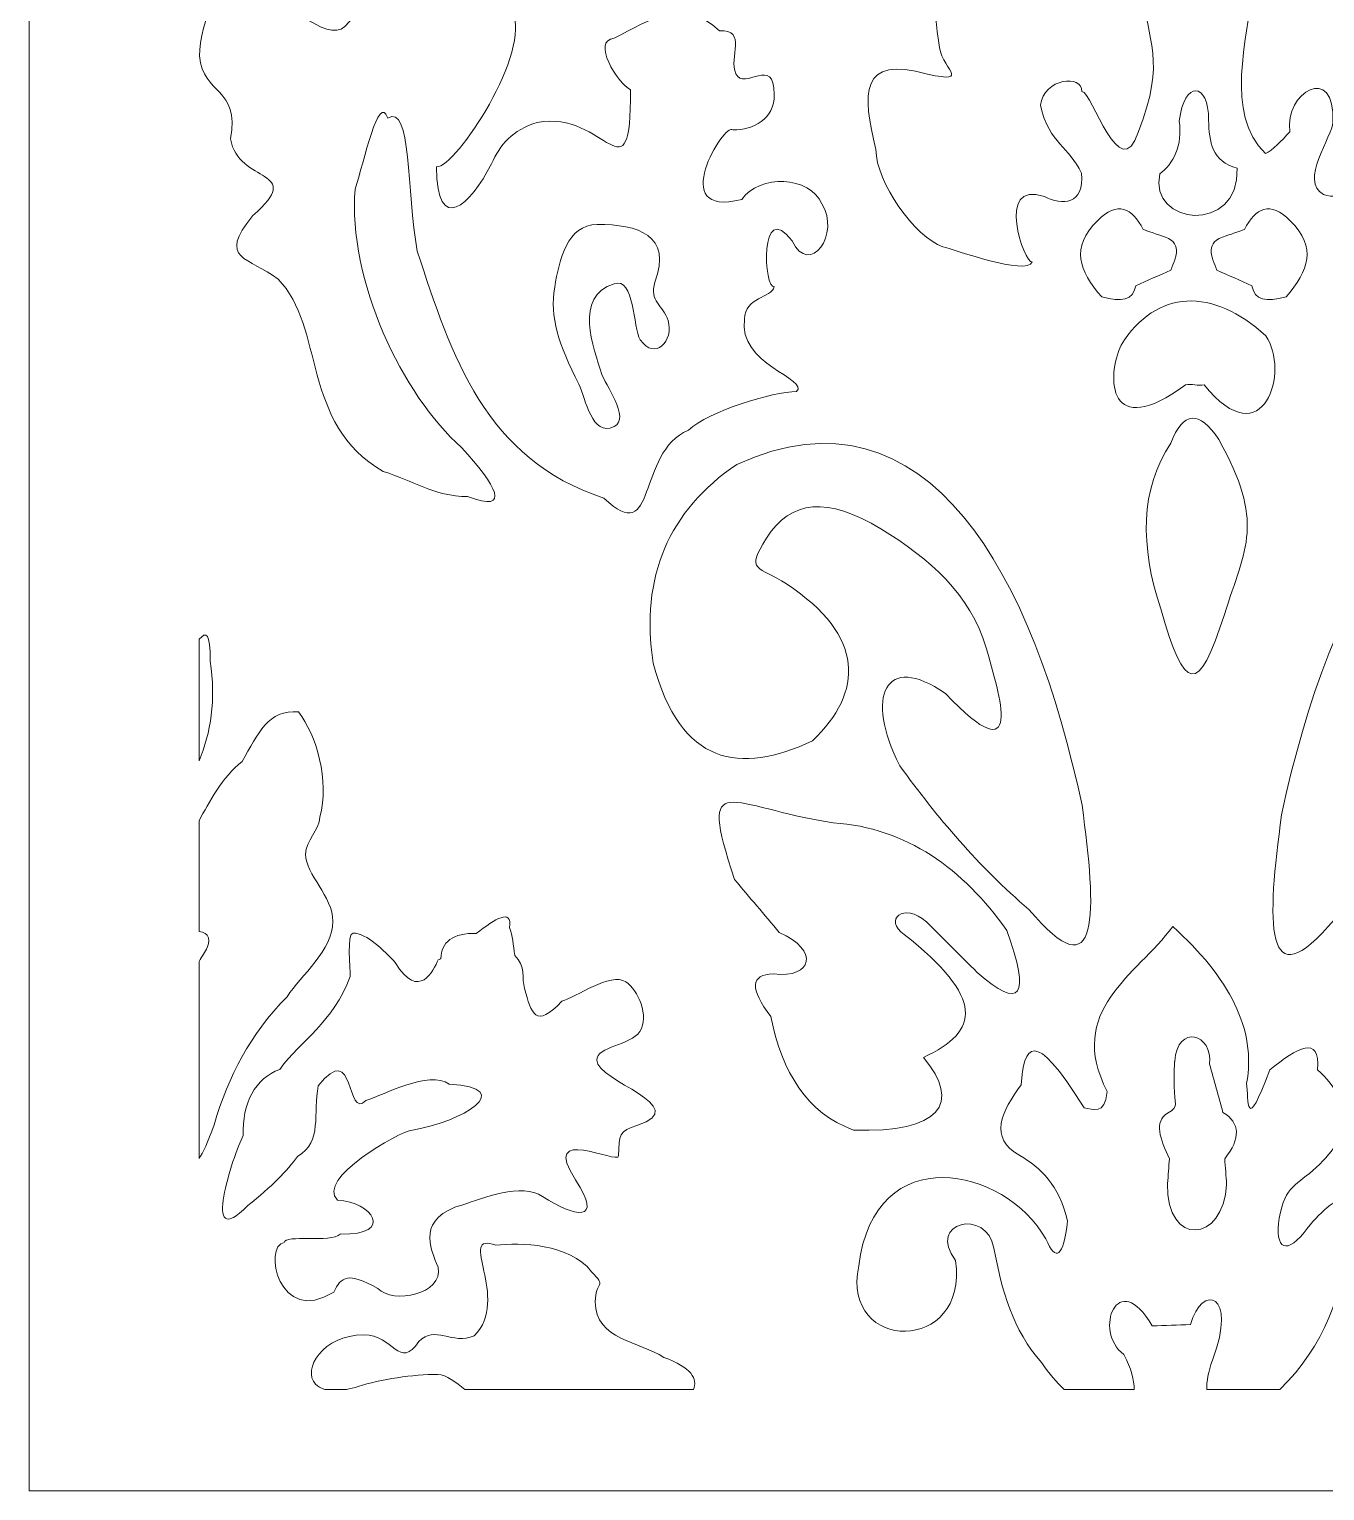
# Model space of a CAD drawing. Header units: centimetres. Extents: x -9.6 to 9.5, y -12.1 to 11.7.
# Drawn here: x -9.623 to -5.724, y -12.083 to -7.684 of the extents above; entities that cross this region are included whole.
import ezdxf

# ---------------------------------------------------------------- set-up
doc = ezdxf.new("R2010")
doc.units = ezdxf.units.CM
doc.header["$MEASUREMENT"] = 0
doc.layers.add('layer 1', color=7, linetype='Continuous')

msp = doc.modelspace()

# ---------------------------------------------------------------- linework, layer by layer
at = {"layer": 'layer 1', "color": 242, "lineweight": 9}
for points, knots in [([(-9.22265, -12.08344), (-9.22265, -12.08344), (-9.623, -12.08344), (-9.623, -12.08344), (-9.623, -12.08344), (-9.623, -12.08344), (-9.623, -0.68279), (-9.623, -0.68279), (-9.623, -0.68279), (-9.623, -0.68279), (9.48269, -0.68279), (9.48269, -0.68279), (9.48269, -0.68279), (9.48269, -0.68279), (9.48269, -12.08344), (9.48269, -12.08344), (9.48269, -12.08344), (9.48269, -12.08344), (-9.22265, -12.08344), (-9.22265, -12.08344)], [0, 0, 0, 0, 0.1666667, 0.1666667, 0.1666667, 0.1666667, 0.3333333, 0.3333333, 0.3333333, 0.3333333, 0.5, 0.5, 0.5, 0.5, 0.6666667, 0.6666667, 0.6666667, 0.6666667, 1, 1, 1, 1]), ([(-5.94365, -7.56849), (-5.95601, -7.712), (-6.02771, -7.93715), (-5.90264, -8.05852), (-5.90264, -8.05852), (-5.88153, -8.04754), (-5.85562, -8.02157), (-5.82933, -7.99246), (-5.82933, -7.99246), (-5.8488, -7.87543), (-5.69066, -7.78255), (-5.70005, -7.96501), (-5.70005, -7.96501), (-5.70005, -8.00275), (-5.80331, -8.14345), (-5.72822, -8.18119), (-5.72822, -8.18119), (-5.67659, -8.20478), (-5.57334, -8.14043), (-5.57334, -8.23951), (-5.57334, -8.23951), (-5.57334, -8.29141), (-5.62496, -8.40936), (-5.57802, -8.40936), (-5.57802, -8.40936), (-5.44662, -8.40936), (-5.24011, -8.24423), (-5.1744, -8.14515), (-5.1744, -8.14515), (-5.12277, -8.06494), (-5.10401, -7.8196), (-5.23073, -7.8196), (-5.23073, -7.8196), (-5.38091, -7.8196), (-5.34806, -7.73939), (-5.34806, -7.59312), (-5.34806, -7.59312), (-5.34806, -7.51291), (-5.43723, -7.57425), (-5.47009, -7.59784), (-5.47009, -7.59784), (-5.58742, -7.67805), (-5.61557, -7.49876), (-5.64843, -7.39496), (-5.64843, -7.39496), (-5.6719, -7.32419), (-5.83616, -7.53179), (-5.91126, -7.38081), (-5.91126, -7.38081), (-5.95819, -7.28173), (-6.00513, -7.23926), (-6.08022, -7.16377), (-6.08022, -7.16377), (-6.15531, -7.08828), (-6.26795, -7.29588), (-6.29141, -7.34306), (-6.29141, -7.34306), (-6.33835, -7.44214), (-6.38059, -7.47045), (-6.48853, -7.39968), (-6.48853, -7.39968), (-6.56363, -7.3525), (-6.67626, -7.48932), (-6.67626, -7.55066), (-6.67626, -7.55066), (-6.72864, -7.68743), (-6.94816, -7.33511), (-6.88532, -7.72523), (-6.88532, -7.72523), (-6.88532, -7.80072), (-6.77952, -7.8479), (-6.92031, -7.8196), (-6.92031, -7.8196), (-7.12484, -7.75996), (-7.11615, -7.87865), (-7.0752, -8.04606), (-7.0752, -8.04606), (-7.0752, -8.14515), (-6.95787, -8.31028), (-6.87339, -8.33859), (-6.87339, -8.33859), (-6.83584, -8.34803), (-6.62333, -8.42699), (-6.60456, -8.38453), (-6.60456, -8.38453), (-6.62735, -8.39153), (-6.71903, -8.13708), (-6.56833, -8.18761), (-6.56833, -8.18761), (-6.51294, -8.21594), (-6.44859, -8.21165), (-6.45615, -8.1173), (-6.45615, -8.1173), (-6.49369, -8.03709), (-6.55208, -8.03106), (-6.58025, -7.9131), (-6.58025, -7.9131), (-6.57033, -7.83015), (-6.45166, -7.81972), (-6.45568, -7.87149), (-6.45568, -7.87149), (-6.42282, -7.87149), (-6.34135, -8.16185), (-6.28503, -7.992), (-6.28503, -7.992), (-6.19993, -7.77655), (-6.25955, -7.71823), (-6.27264, -7.56953), (-6.27264, -7.56953), (-6.27264, -7.37137), (-5.94365, -7.45761), (-5.94365, -7.56849)], [0, 0, 0, 0, 0.0344828, 0.0344828, 0.0344828, 0.0344828, 0.0689655, 0.0689655, 0.0689655, 0.0689655, 0.1034483, 0.1034483, 0.1034483, 0.1034483, 0.137931, 0.137931, 0.137931, 0.137931, 0.1724138, 0.1724138, 0.1724138, 0.1724138, 0.2068966, 0.2068966, 0.2068966, 0.2068966, 0.2413793, 0.2413793, 0.2413793, 0.2413793, 0.2758621, 0.2758621, 0.2758621, 0.2758621, 0.3103448, 0.3103448, 0.3103448, 0.3103448, 0.3448276, 0.3448276, 0.3448276, 0.3448276, 0.3793103, 0.3793103, 0.3793103, 0.3793103, 0.4137931, 0.4137931, 0.4137931, 0.4137931, 0.4482759, 0.4482759, 0.4482759, 0.4482759, 0.4827586, 0.4827586, 0.4827586, 0.4827586, 0.5172414, 0.5172414, 0.5172414, 0.5172414, 0.5517241, 0.5517241, 0.5517241, 0.5517241, 0.5862069, 0.5862069, 0.5862069, 0.5862069, 0.6206897, 0.6206897, 0.6206897, 0.6206897, 0.6551724, 0.6551724, 0.6551724, 0.6551724, 0.6896552, 0.6896552, 0.6896552, 0.6896552, 0.7241379, 0.7241379, 0.7241379, 0.7241379, 0.7586207, 0.7586207, 0.7586207, 0.7586207, 0.7931034, 0.7931034, 0.7931034, 0.7931034, 0.8275862, 0.8275862, 0.8275862, 0.8275862, 0.862069, 0.862069, 0.862069, 0.862069, 0.8965517, 0.8965517, 0.8965517, 0.8965517, 0.9310345, 0.9310345, 0.9310345, 0.9310345, 1, 1, 1, 1]), ([(-8.35717, -7.2573), (-8.34825, -7.28845), (-8.33488, -7.39525), (-8.35717, -7.4175), (-8.35717, -7.4175), (-8.39728, -7.45755), (-8.42849, -7.35965), (-8.46861, -7.3997), (-8.46861, -7.3997), (-8.53546, -7.46645), (-8.59787, -7.59995), (-8.67364, -7.67561), (-8.67364, -7.67561), (-8.72714, -7.72901), (-8.86977, -7.58661), (-8.92327, -7.551), (-8.92327, -7.551), (-9.04362, -7.4709), (-9.11048, -7.67116), (-9.11048, -7.76461), (-9.11048, -7.76461), (-9.10097, -7.88289), (-8.98835, -7.85687), (-9.01688, -8.01381), (-9.01688, -8.01381), (-8.99584, -8.15178), (-8.78751, -8.10281), (-8.95001, -8.24521), (-8.95001, -8.24521), (-9.05996, -8.37931), (-8.9614, -8.36853), (-8.87423, -8.43657), (-8.87423, -8.43657), (-8.73159, -8.57897), (-8.80737, -8.87268), (-8.55775, -9.01508), (-8.55775, -9.01508), (-8.46861, -9.04178), (-8.40619, -9.09073), (-8.30367, -9.09073), (-8.30367, -9.09073), (-8.1692, -9.14154), (-8.2173, -9.05784), (-8.32205, -8.94294), (-8.32205, -8.94294), (-8.49968, -8.78783), (-8.66536, -8.43638), (-8.64245, -8.16512), (-8.64245, -8.16512), (-8.6157, -8.08501), (-8.57113, -7.87141), (-8.54438, -7.95151), (-8.54438, -7.95151), (-8.47181, -7.9069), (-8.48817, -8.17244), (-8.45523, -8.35202), (-8.45523, -8.35202), (-8.35271, -8.66797), (-8.25018, -8.97947), (-7.89359, -9.09518), (-7.89359, -9.09518), (-7.73128, -9.25044), (-7.79781, -8.95906), (-7.63951, -8.89047), (-7.63951, -8.89047), (-7.57823, -8.83444), (-7.38435, -8.77434), (-7.31411, -8.77477), (-7.31411, -8.77477), (-7.27299, -8.73785), (-7.49376, -8.69051), (-7.47012, -8.55672), (-7.47012, -8.55672), (-7.47012, -8.48997), (-7.38989, -8.49442), (-7.38098, -8.45882), (-7.38098, -8.45882), (-7.41255, -8.47142), (-7.42668, -8.18959), (-7.32749, -8.32087), (-7.32749, -8.32087), (-7.27399, -8.43212), (-7.18039, -8.29861), (-7.23833, -8.20961), (-7.23833, -8.20961), (-7.27399, -8.12528), (-7.42555, -8.1202), (-7.47904, -8.19626), (-7.47904, -8.19626), (-7.70882, -8.25612), (-7.5308, -7.96214), (-7.50578, -7.98711), (-7.50578, -7.98711), (-7.44338, -7.98711), (-7.38098, -7.95596), (-7.38098, -7.88031), (-7.38098, -7.88031), (-7.38098, -7.76016), (-7.47012, -7.87141), (-7.49686, -7.81801), (-7.49686, -7.81801), (-7.51916, -7.76906), (-7.46121, -7.68451), (-7.5459, -7.68896), (-7.5459, -7.68896), (-7.6514, -7.58817), (-7.75689, -7.65461), (-7.86238, -7.71121), (-7.86238, -7.71121), (-7.93281, -7.71744), (-7.85287, -7.84589), (-7.81335, -7.86696), (-7.81335, -7.86696), (-7.81335, -8.21002), (-7.88913, -7.92459), (-8.09417, -7.96486), (-8.09417, -7.96486), (-8.16995, -7.98711), (-8.20561, -8.03161), (-8.23235, -8.08946), (-8.23235, -8.08946), (-8.29477, -8.21407), (-8.39728, -8.30752), (-8.39728, -8.09836), (-8.39728, -8.09836), (-8.33926, -8.101), (-8.10745, -7.74724), (-8.16995, -7.63111), (-8.16995, -7.63111), (-8.12694, -7.54133), (-8.14196, -7.27351), (-8.35717, -7.2573)], [0, 0, 0, 0, 0.0294118, 0.0294118, 0.0294118, 0.0294118, 0.0588235, 0.0588235, 0.0588235, 0.0588235, 0.0882353, 0.0882353, 0.0882353, 0.0882353, 0.1176471, 0.1176471, 0.1176471, 0.1176471, 0.1470588, 0.1470588, 0.1470588, 0.1470588, 0.1764706, 0.1764706, 0.1764706, 0.1764706, 0.2058824, 0.2058824, 0.2058824, 0.2058824, 0.2352941, 0.2352941, 0.2352941, 0.2352941, 0.2647059, 0.2647059, 0.2647059, 0.2647059, 0.2941176, 0.2941176, 0.2941176, 0.2941176, 0.3235294, 0.3235294, 0.3235294, 0.3235294, 0.3529412, 0.3529412, 0.3529412, 0.3529412, 0.3823529, 0.3823529, 0.3823529, 0.3823529, 0.4117647, 0.4117647, 0.4117647, 0.4117647, 0.4411765, 0.4411765, 0.4411765, 0.4411765, 0.4705882, 0.4705882, 0.4705882, 0.4705882, 0.5, 0.5, 0.5, 0.5, 0.5294118, 0.5294118, 0.5294118, 0.5294118, 0.5588235, 0.5588235, 0.5588235, 0.5588235, 0.5882353, 0.5882353, 0.5882353, 0.5882353, 0.6176471, 0.6176471, 0.6176471, 0.6176471, 0.6470588, 0.6470588, 0.6470588, 0.6470588, 0.6764706, 0.6764706, 0.6764706, 0.6764706, 0.7058824, 0.7058824, 0.7058824, 0.7058824, 0.7352941, 0.7352941, 0.7352941, 0.7352941, 0.7647059, 0.7647059, 0.7647059, 0.7647059, 0.7941176, 0.7941176, 0.7941176, 0.7941176, 0.8235294, 0.8235294, 0.8235294, 0.8235294, 0.8529412, 0.8529412, 0.8529412, 0.8529412, 0.8823529, 0.8823529, 0.8823529, 0.8823529, 0.9117647, 0.9117647, 0.9117647, 0.9117647, 0.9411765, 0.9411765, 0.9411765, 0.9411765, 1, 1, 1, 1]), ([(-6.07393, -7.9577), (-6.07311, -8.02278), (-6.06302, -8.08227), (-5.988, -8.1026), (-5.988, -8.1026), (-5.98155, -8.30433), (-6.25561, -8.2731), (-6.22084, -8.11932), (-6.22084, -8.11932), (-6.18063, -8.0896), (-6.15107, -8.03479), (-6.16263, -7.96048), (-6.16263, -7.96048), (-6.14691, -7.83601), (-6.07391, -7.84251), (-6.07393, -7.9577)], [0, 0, 0, 0, 0.2, 0.2, 0.2, 0.2, 0.4, 0.4, 0.4, 0.4, 0.6, 0.6, 0.6, 0.6, 1, 1, 1, 1]), ([(-6.27106, -8.28651), (-6.3043, -8.22288), (-6.34681, -8.19873), (-6.40965, -8.26144), (-6.40965, -8.26144), (-6.4882, -8.34131), (-6.4651, -8.41004), (-6.3958, -8.48993), (-6.3958, -8.48993), (-6.33572, -8.50479), (-6.30153, -8.50107), (-6.29323, -8.4565), (-6.29323, -8.4565), (-6.25813, -8.4407), (-6.22302, -8.42491), (-6.18789, -8.40913), (-6.18789, -8.40913), (-6.17123, -8.36765), (-6.14936, -8.32474), (-6.21562, -8.30602), (-6.21562, -8.30602), (-6.21562, -8.30602), (-6.26551, -8.2893), (-6.27106, -8.28651)], [0, 0, 0, 0, 0.1428571, 0.1428571, 0.1428571, 0.1428571, 0.2857143, 0.2857143, 0.2857143, 0.2857143, 0.4285714, 0.4285714, 0.4285714, 0.4285714, 0.5714286, 0.5714286, 0.5714286, 0.5714286, 0.7142857, 0.7142857, 0.7142857, 0.7142857, 1, 1, 1, 1]), ([(-5.96583, -8.28651), (-5.93257, -8.22288), (-5.89007, -8.19873), (-5.82722, -8.26144), (-5.82722, -8.26144), (-5.74867, -8.34131), (-5.77177, -8.41004), (-5.84108, -8.48993), (-5.84108, -8.48993), (-5.90114, -8.50479), (-5.93533, -8.50107), (-5.94364, -8.4565), (-5.94364, -8.4565), (-5.97875, -8.4407), (-6.01386, -8.42491), (-6.04897, -8.40913), (-6.04897, -8.40913), (-6.06566, -8.36765), (-6.08751, -8.32474), (-6.02126, -8.30602), (-6.02126, -8.30602), (-6.02126, -8.30602), (-5.97137, -8.2893), (-5.96583, -8.28651)], [0, 0, 0, 0, 0.1428571, 0.1428571, 0.1428571, 0.1428571, 0.2857143, 0.2857143, 0.2857143, 0.2857143, 0.4285714, 0.4285714, 0.4285714, 0.4285714, 0.5714286, 0.5714286, 0.5714286, 0.5714286, 0.7142857, 0.7142857, 0.7142857, 0.7142857, 1, 1, 1, 1]), ([(-8.04169, -8.46064), (-8.05722, -8.55153), (-8.03045, -8.63097), (-7.96938, -8.75292), (-7.96938, -8.75292), (-7.94853, -8.79685), (-7.93, -8.91244), (-7.86285, -8.88008), (-7.86285, -8.88008), (-7.8119, -8.85465), (-7.89295, -8.7483), (-7.89989, -8.72287), (-7.89989, -8.72287), (-7.92537, -8.64196), (-7.98558, -8.48937), (-7.86285, -8.45007), (-7.86285, -8.45007), (-7.80033, -8.42926), (-7.80727, -8.58185), (-7.78411, -8.61883), (-7.78411, -8.61883), (-7.74012, -8.68357), (-7.68222, -8.62115), (-7.70075, -8.56104), (-7.70075, -8.56104), (-7.71464, -8.5148), (-7.75865, -8.50324), (-7.74012, -8.44544), (-7.74012, -8.44544), (-7.68765, -8.30421), (-7.79093, -8.27091), (-7.91367, -8.272), (-7.91367, -8.272), (-8.00511, -8.27281), (-8.02753, -8.37774), (-8.04169, -8.46064)], [0, 0, 0, 0, 0.1, 0.1, 0.1, 0.1, 0.2, 0.2, 0.2, 0.2, 0.3, 0.3, 0.3, 0.3, 0.4, 0.4, 0.4, 0.4, 0.5, 0.5, 0.5, 0.5, 0.6, 0.6, 0.6, 0.6, 0.7, 0.7, 0.7, 0.7, 0.8, 0.8, 0.8, 0.8, 1, 1, 1, 1]), ([(-6.14322, -8.75467), (-6.37728, -8.92707), (-6.38252, -8.73076), (-6.33726, -8.63484), (-6.33726, -8.63484), (-6.23091, -8.46464), (-6.06117, -8.4608), (-5.90207, -8.60697), (-5.90207, -8.60697), (-5.82859, -8.70968), (-5.9072, -8.97622), (-6.08779, -8.75467), (-6.08779, -8.75467), (-6.10349, -8.75931), (-6.12752, -8.75002), (-6.14322, -8.75467)], [0, 0, 0, 0, 0.2, 0.2, 0.2, 0.2, 0.4, 0.4, 0.4, 0.4, 0.6, 0.6, 0.6, 0.6, 1, 1, 1, 1]), ([(-6.45493, -10.02005), (-6.59982, -9.33581), (-6.91529, -8.73005), (-7.49416, -8.99395), (-7.49416, -8.99395), (-7.69782, -9.13362), (-7.78538, -9.33124), (-7.74541, -9.59251), (-7.74541, -9.59251), (-7.66262, -9.90135), (-7.4856, -9.92794), (-7.26576, -9.82623), (-7.26576, -9.82623), (-7.11254, -9.6788), (-7.10686, -9.51111), (-7.34417, -9.3536), (-7.34417, -9.3536), (-7.42822, -9.29781), (-7.4698, -9.31986), (-7.40422, -9.21578), (-7.40422, -9.21578), (-7.33138, -9.10021), (-7.22041, -9.09065), (-7.0602, -9.18777), (-7.0602, -9.18777), (-6.91359, -9.27727), (-6.79122, -9.38435), (-6.74366, -9.54575), (-6.74366, -9.54575), (-6.70166, -9.68832), (-6.62626, -9.93494), (-6.86606, -9.68372), (-6.86606, -9.68372), (-7.04781, -9.55645), (-7.10952, -9.69307), (-7.0034, -9.90093), (-7.0034, -9.90093), (-6.89225, -10.05437), (-6.76564, -10.20535), (-6.61481, -10.33358), (-6.61481, -10.33358), (-6.3991, -10.59151), (-6.41077, -10.34203), (-6.45493, -10.02005)], [0, 0, 0, 0, 0.0833333, 0.0833333, 0.0833333, 0.0833333, 0.1666667, 0.1666667, 0.1666667, 0.1666667, 0.25, 0.25, 0.25, 0.25, 0.3333333, 0.3333333, 0.3333333, 0.3333333, 0.4166667, 0.4166667, 0.4166667, 0.4166667, 0.5, 0.5, 0.5, 0.5, 0.5833333, 0.5833333, 0.5833333, 0.5833333, 0.6666667, 0.6666667, 0.6666667, 0.6666667, 0.75, 0.75, 0.75, 0.75, 0.8333333, 0.8333333, 0.8333333, 0.8333333, 1, 1, 1, 1]), ([(-5.8543, -10.04884), (-5.70942, -9.3646), (-5.39395, -8.75884), (-4.81507, -9.02274), (-4.81507, -9.02274), (-4.61142, -9.16241), (-4.52386, -9.36003), (-4.56382, -9.6213), (-4.56382, -9.6213), (-4.64661, -9.93014), (-4.82363, -9.95673), (-5.04347, -9.85502), (-5.04347, -9.85502), (-5.19669, -9.70759), (-5.20237, -9.5399), (-4.96506, -9.38239), (-4.96506, -9.38239), (-4.88101, -9.3266), (-4.83943, -9.34865), (-4.90501, -9.24457), (-4.90501, -9.24457), (-4.97785, -9.129), (-5.08881, -9.11944), (-5.24903, -9.21656), (-5.24903, -9.21656), (-5.39563, -9.30606), (-5.51801, -9.41314), (-5.56557, -9.57454), (-5.56557, -9.57454), (-5.60758, -9.71711), (-5.68297, -9.96373), (-5.44317, -9.71251), (-5.44317, -9.71251), (-5.26142, -9.58524), (-5.19972, -9.72186), (-5.30584, -9.92972), (-5.30584, -9.92972), (-5.41698, -10.08316), (-5.54358, -10.23414), (-5.69442, -10.36237), (-5.69442, -10.36237), (-5.91013, -10.6203), (-5.89845, -10.37082), (-5.8543, -10.04884)], [0, 0, 0, 0, 0.0833333, 0.0833333, 0.0833333, 0.0833333, 0.1666667, 0.1666667, 0.1666667, 0.1666667, 0.25, 0.25, 0.25, 0.25, 0.3333333, 0.3333333, 0.3333333, 0.3333333, 0.4166667, 0.4166667, 0.4166667, 0.4166667, 0.5, 0.5, 0.5, 0.5, 0.5833333, 0.5833333, 0.5833333, 0.5833333, 0.6666667, 0.6666667, 0.6666667, 0.6666667, 0.75, 0.75, 0.75, 0.75, 0.8333333, 0.8333333, 0.8333333, 0.8333333, 1, 1, 1, 1]), ([(-6.18757, -8.93022), (-6.15062, -8.83362), (-6.10258, -8.82991), (-6.04343, -8.91907), (-6.04343, -8.91907), (-5.90358, -9.17002), (-5.96177, -9.24239), (-6.02656, -9.44548), (-6.02656, -9.44548), (-6.10558, -9.69312), (-6.14586, -9.68146), (-6.21806, -9.42901), (-6.21806, -9.42901), (-6.28066, -9.23836), (-6.28019, -9.06884), (-6.18757, -8.93022)], [0, 0, 0, 0, 0.2, 0.2, 0.2, 0.2, 0.4, 0.4, 0.4, 0.4, 0.6, 0.6, 0.6, 0.6, 1, 1, 1, 1]), ([(-9.11197, -9.52013), (-9.0893, -9.49639), (-9.07845, -9.50004), (-9.07845, -9.58623), (-9.07845, -9.58623), (-9.06079, -9.70346), (-9.07645, -9.80267), (-9.11197, -9.886), (-9.11197, -9.886), (-9.11197, -9.886), (-9.11197, -9.52013), (-9.11197, -9.52013)], [0, 0, 0, 0, 0.25, 0.25, 0.25, 0.25, 0.5, 0.5, 0.5, 0.5, 1, 1, 1, 1]), ([(-8.81258, -9.73897), (-8.75932, -9.80828), (-8.71779, -9.94501), (-8.74901, -10.05577), (-8.74901, -10.05577), (-8.74901, -10.09571), (-8.79139, -10.12499), (-8.79139, -10.16759), (-8.79139, -10.16759), (-8.79139, -10.22882), (-8.7093, -10.29271), (-8.7093, -10.36992), (-8.7093, -10.36992), (-8.7093, -10.45511), (-8.80463, -10.53231), (-8.847, -10.59621), (-8.847, -10.59621), (-8.96054, -10.71327), (-9.02187, -10.83044), (-9.0668, -10.98223), (-9.0668, -10.98223), (-9.08551, -11.03532), (-9.10025, -11.06719), (-9.11197, -11.08311), (-9.11197, -11.08311), (-9.11197, -11.08311), (-9.11197, -10.49029), (-9.11197, -10.49029), (-9.11197, -10.49029), (-9.10763, -10.48253), (-9.10317, -10.47522), (-9.09857, -10.46842), (-9.09857, -10.46842), (-9.07053, -10.42612), (-9.08341, -10.40211), (-9.11197, -10.39985), (-9.11197, -10.39985), (-9.11197, -10.39985), (-9.11197, -10.06683), (-9.11197, -10.06683), (-9.11197, -10.06683), (-9.08148, -10.01133), (-9.04324, -9.93659), (-8.98205, -9.88806), (-8.98205, -9.88806), (-8.93396, -9.8046), (-8.90395, -9.73092), (-8.81258, -9.73897)], [0, 0, 0, 0, 0.0769231, 0.0769231, 0.0769231, 0.0769231, 0.1538462, 0.1538462, 0.1538462, 0.1538462, 0.2307692, 0.2307692, 0.2307692, 0.2307692, 0.3076923, 0.3076923, 0.3076923, 0.3076923, 0.3846154, 0.3846154, 0.3846154, 0.3846154, 0.4615385, 0.4615385, 0.4615385, 0.4615385, 0.5384615, 0.5384615, 0.5384615, 0.5384615, 0.6153846, 0.6153846, 0.6153846, 0.6153846, 0.6923077, 0.6923077, 0.6923077, 0.6923077, 0.7692308, 0.7692308, 0.7692308, 0.7692308, 0.8461538, 0.8461538, 0.8461538, 0.8461538, 1, 1, 1, 1]), ([(-7.20367, -10.07272), (-7.51807, -10.02541), (-7.61447, -9.89988), (-7.50058, -10.24332), (-7.50058, -10.24332), (-7.45571, -10.29734), (-7.41085, -10.34878), (-7.36598, -10.4028), (-7.36598, -10.4028), (-7.24434, -10.456), (-7.26477, -10.54227), (-7.3838, -10.5273), (-7.3838, -10.5273), (-7.45264, -10.52943), (-7.45527, -10.57224), (-7.39172, -10.65574), (-7.39172, -10.65574), (-7.35704, -10.82268), (-7.28393, -10.9476), (-7.14231, -10.9976), (-7.14231, -10.9976), (-6.8812, -11.00671), (-6.81641, -10.91755), (-6.93215, -10.77923), (-6.93215, -10.77923), (-6.76121, -10.69926), (-6.74832, -10.60054), (-6.9899, -10.40873), (-6.9899, -10.40873), (-7.05309, -10.36576), (-6.9925, -10.31017), (-6.92259, -10.37118), (-6.92259, -10.37118), (-6.87179, -10.4219), (-6.82098, -10.47262), (-6.77018, -10.52334), (-6.77018, -10.52334), (-6.63865, -10.63879), (-6.60895, -10.59663), (-6.68112, -10.39687), (-6.68112, -10.39687), (-6.81324, -10.21065), (-6.98193, -10.08798), (-7.20367, -10.07272)], [0, 0, 0, 0, 0.0833333, 0.0833333, 0.0833333, 0.0833333, 0.1666667, 0.1666667, 0.1666667, 0.1666667, 0.25, 0.25, 0.25, 0.25, 0.3333333, 0.3333333, 0.3333333, 0.3333333, 0.4166667, 0.4166667, 0.4166667, 0.4166667, 0.5, 0.5, 0.5, 0.5, 0.5833333, 0.5833333, 0.5833333, 0.5833333, 0.6666667, 0.6666667, 0.6666667, 0.6666667, 0.75, 0.75, 0.75, 0.75, 0.8333333, 0.8333333, 0.8333333, 0.8333333, 1, 1, 1, 1]), ([(-8.52185, -10.49349), (-8.44913, -10.61157), (-8.40601, -10.51556), (-8.39231, -10.48518), (-8.39231, -10.48518), (-8.38964, -10.48385), (-8.38409, -10.48404), (-8.38416, -10.48087), (-8.38416, -10.48087), (-8.38511, -10.43348), (-8.34643, -10.40274), (-8.27815, -10.4058), (-8.27815, -10.4058), (-8.21946, -10.36165), (-8.17041, -10.3293), (-8.17729, -10.38819), (-8.17729, -10.38819), (-8.16952, -10.41172), (-8.16533, -10.44113), (-8.1622, -10.47179), (-8.1622, -10.47179), (-8.12774, -10.50436), (-8.14163, -10.54041), (-8.13256, -10.57183), (-8.13256, -10.57183), (-8.1111, -10.64627), (-8.10063, -10.69479), (-8.02018, -10.60987), (-8.02018, -10.60987), (-7.97883, -10.59879), (-7.87408, -10.5212), (-7.82723, -10.55168), (-7.82723, -10.55168), (-7.79139, -10.57662), (-7.75556, -10.65421), (-7.78588, -10.70132), (-7.78588, -10.70132), (-7.81344, -10.74288), (-7.91544, -10.74565), (-7.91544, -10.78722), (-7.91544, -10.78722), (-7.91544, -10.85095), (-7.62049, -10.92577), (-7.79415, -10.98396), (-7.79415, -10.98396), (-7.84652, -11.00059), (-7.84928, -11.01167), (-7.84928, -11.0754), (-7.84928, -11.0754), (-7.84928, -11.10311), (-8.08909, -10.97842), (-7.97883, -11.14745), (-7.97883, -11.14745), (-7.89339, -11.27769), (-7.98159, -11.26106), (-8.07807, -11.19733), (-8.07807, -11.19733), (-8.14146, -11.15577), (-8.25999, -11.20287), (-8.31788, -11.22227), (-8.31788, -11.22227), (-8.45662, -11.26199), (-8.41803, -11.35066), (-8.39231, -11.4107), (-8.39231, -11.4107), (-8.3776, -11.49199), (-8.52645, -11.52246), (-8.57423, -11.47443), (-8.57423, -11.47443), (-8.66484, -11.42377), (-8.68352, -11.43877), (-8.70654, -11.48552), (-8.70654, -11.48552), (-8.87282, -11.58979), (-8.9207, -11.34511), (-8.85539, -11.33588), (-8.85539, -11.33588), (-8.85539, -11.31094), (-8.7148, -11.33865), (-8.68724, -11.31094), (-8.68724, -11.31094), (-8.51973, -11.31449), (-8.59231, -11.21328), (-8.69551, -11.20842), (-8.69551, -11.20842), (-8.76185, -11.14561), (-8.51155, -11.00193), (-8.46948, -10.99781), (-8.46948, -10.99781), (-8.32042, -10.97315), (-8.15062, -10.87154), (-8.35922, -10.85927), (-8.35922, -10.85927), (-8.42262, -10.8177), (-8.55217, -10.88974), (-8.61007, -10.90914), (-8.61007, -10.90914), (-8.6693, -10.9694), (-8.64171, -10.72139), (-8.75339, -10.86481), (-8.75339, -10.86481), (-8.76963, -10.94695), (-8.73977, -11.03254), (-8.8153, -11.07696), (-8.8153, -11.07696), (-8.84665, -11.12046), (-8.89267, -11.16724), (-8.96565, -11.22504), (-8.96565, -11.22504), (-9.10969, -11.37304), (-9.00862, -11.07284), (-8.97943, -11.01444), (-8.97943, -11.01444), (-8.98234, -10.91638), (-8.94369, -10.84254), (-8.86917, -10.81493), (-8.86917, -10.81493), (-8.80347, -10.72625), (-8.71067, -10.67637), (-8.65691, -10.53505), (-8.65691, -10.53505), (-8.65691, -10.51289), (-8.66794, -10.40481), (-8.64866, -10.40481), (-8.64866, -10.40481), (-8.6073, -10.40481), (-8.55494, -10.45747), (-8.52185, -10.49349)], [0, 0, 0, 0, 0.030303, 0.030303, 0.030303, 0.030303, 0.0606061, 0.0606061, 0.0606061, 0.0606061, 0.0909091, 0.0909091, 0.0909091, 0.0909091, 0.1212121, 0.1212121, 0.1212121, 0.1212121, 0.1515152, 0.1515152, 0.1515152, 0.1515152, 0.1818182, 0.1818182, 0.1818182, 0.1818182, 0.2121212, 0.2121212, 0.2121212, 0.2121212, 0.2424242, 0.2424242, 0.2424242, 0.2424242, 0.2727273, 0.2727273, 0.2727273, 0.2727273, 0.3030303, 0.3030303, 0.3030303, 0.3030303, 0.3333333, 0.3333333, 0.3333333, 0.3333333, 0.3636364, 0.3636364, 0.3636364, 0.3636364, 0.3939394, 0.3939394, 0.3939394, 0.3939394, 0.4242424, 0.4242424, 0.4242424, 0.4242424, 0.4545455, 0.4545455, 0.4545455, 0.4545455, 0.4848485, 0.4848485, 0.4848485, 0.4848485, 0.5151515, 0.5151515, 0.5151515, 0.5151515, 0.5454545, 0.5454545, 0.5454545, 0.5454545, 0.5757576, 0.5757576, 0.5757576, 0.5757576, 0.6060606, 0.6060606, 0.6060606, 0.6060606, 0.6363636, 0.6363636, 0.6363636, 0.6363636, 0.6666667, 0.6666667, 0.6666667, 0.6666667, 0.6969697, 0.6969697, 0.6969697, 0.6969697, 0.7272727, 0.7272727, 0.7272727, 0.7272727, 0.7575758, 0.7575758, 0.7575758, 0.7575758, 0.7878788, 0.7878788, 0.7878788, 0.7878788, 0.8181818, 0.8181818, 0.8181818, 0.8181818, 0.8484848, 0.8484848, 0.8484848, 0.8484848, 0.8787879, 0.8787879, 0.8787879, 0.8787879, 0.9090909, 0.9090909, 0.9090909, 0.9090909, 0.9393939, 0.9393939, 0.9393939, 0.9393939, 1, 1, 1, 1]), ([(-6.18181, -10.38522), (-6.01292, -10.53623), (-5.92854, -10.69739), (-5.95989, -10.85703), (-5.95989, -10.85703), (-5.95356, -10.90622), (-5.96419, -11.01827), (-5.89003, -10.816), (-5.89003, -10.816), (-5.8079, -10.75114), (-5.73716, -10.70789), (-5.7462, -10.816), (-5.7462, -10.816), (-5.68991, -10.86524), (-5.65525, -10.94101), (-5.66812, -10.9637), (-5.66812, -10.9637), (-5.65509, -10.99547), (-5.68939, -11.04987), (-5.73913, -11.09992), (-5.73913, -11.09992), (-5.79847, -11.15962), (-5.83884, -11.15874), (-5.85769, -11.24449), (-5.85769, -11.24449), (-5.87986, -11.34543), (-5.84765, -11.38239), (-5.78686, -11.30558), (-5.78686, -11.30558), (-5.73582, -11.24109), (-5.70634, -11.21434), (-5.62642, -11.17788), (-5.62642, -11.17788), (-5.41262, -11.08034), (-5.32477, -11.21212), (-5.24894, -11.36576), (-5.24894, -11.36576), (-5.19113, -11.61975), (-5.53126, -11.7054), (-5.54894, -11.38218), (-5.54894, -11.38218), (-5.45675, -11.30174), (-5.58005, -11.23088), (-5.65169, -11.31243), (-5.65169, -11.31243), (-5.66984, -11.48816), (-5.72585, -11.64878), (-5.85924, -11.77851), (-5.85924, -11.77851), (-5.85924, -11.77851), (-6.07949, -11.77851), (-6.07949, -11.77851), (-6.07949, -11.77851), (-6.08044, -11.75507), (-6.07482, -11.72553), (-6.06264, -11.68988), (-6.06264, -11.68988), (-5.98435, -11.48639), (-6.09532, -11.45958), (-6.12839, -11.58321), (-6.12839, -11.58321), (-6.16674, -11.58457), (-6.2051, -11.58594), (-6.24346, -11.58731), (-6.24346, -11.58731), (-6.34732, -11.40733), (-6.42301, -11.60345), (-6.32905, -11.67347), (-6.32905, -11.67347), (-6.30704, -11.71545), (-6.29773, -11.75077), (-6.29819, -11.77851), (-6.29819, -11.77851), (-6.29819, -11.77851), (-6.50848, -11.77851), (-6.50848, -11.77851), (-6.50848, -11.77851), (-6.53128, -11.75694), (-6.55425, -11.73025), (-6.57633, -11.69808), (-6.57633, -11.69808), (-6.66416, -11.60027), (-6.69615, -11.47856), (-6.72017, -11.35346), (-6.72017, -11.35346), (-6.74089, -11.23149), (-6.92448, -11.27447), (-6.83524, -11.39038), (-6.83524, -11.39038), (-6.7955, -11.67308), (-7.18052, -11.66992), (-7.12702, -11.40679), (-7.12702, -11.40679), (-7.07875, -11.02321), (-6.68779, -11.10762), (-6.56401, -11.32474), (-6.56401, -11.32474), (-6.533, -11.39763), (-6.51108, -11.37985), (-6.49825, -11.2714), (-6.49825, -11.2714), (-6.52459, -11.16262), (-6.57935, -11.11059), (-6.64209, -11.07447), (-6.64209, -11.07447), (-6.73759, -11.02042), (-6.69747, -10.94248), (-6.63797, -10.86113), (-6.63797, -10.86113), (-6.62967, -10.74783), (-6.60312, -10.68005), (-6.44894, -10.93088), (-6.44894, -10.93088), (-6.4208, -10.93382), (-6.38782, -10.95607), (-6.37908, -10.88164), (-6.37908, -10.88164), (-6.5049, -10.63791), (-6.29178, -10.53263), (-6.18181, -10.38522)], [0, 0, 0, 0, 0.0322581, 0.0322581, 0.0322581, 0.0322581, 0.0645161, 0.0645161, 0.0645161, 0.0645161, 0.0967742, 0.0967742, 0.0967742, 0.0967742, 0.1290323, 0.1290323, 0.1290323, 0.1290323, 0.1612903, 0.1612903, 0.1612903, 0.1612903, 0.1935484, 0.1935484, 0.1935484, 0.1935484, 0.2258065, 0.2258065, 0.2258065, 0.2258065, 0.2580645, 0.2580645, 0.2580645, 0.2580645, 0.2903226, 0.2903226, 0.2903226, 0.2903226, 0.3225806, 0.3225806, 0.3225806, 0.3225806, 0.3548387, 0.3548387, 0.3548387, 0.3548387, 0.3870968, 0.3870968, 0.3870968, 0.3870968, 0.4193548, 0.4193548, 0.4193548, 0.4193548, 0.4516129, 0.4516129, 0.4516129, 0.4516129, 0.483871, 0.483871, 0.483871, 0.483871, 0.516129, 0.516129, 0.516129, 0.516129, 0.5483871, 0.5483871, 0.5483871, 0.5483871, 0.5806452, 0.5806452, 0.5806452, 0.5806452, 0.6129032, 0.6129032, 0.6129032, 0.6129032, 0.6451613, 0.6451613, 0.6451613, 0.6451613, 0.6774194, 0.6774194, 0.6774194, 0.6774194, 0.7096774, 0.7096774, 0.7096774, 0.7096774, 0.7419355, 0.7419355, 0.7419355, 0.7419355, 0.7741935, 0.7741935, 0.7741935, 0.7741935, 0.8064516, 0.8064516, 0.8064516, 0.8064516, 0.8387097, 0.8387097, 0.8387097, 0.8387097, 0.8709677, 0.8709677, 0.8709677, 0.8709677, 0.9032258, 0.9032258, 0.9032258, 0.9032258, 0.9354839, 0.9354839, 0.9354839, 0.9354839, 1, 1, 1, 1]), ([(-6.17582, -10.79144), (-6.16777, -10.67609), (-6.0603, -10.70828), (-6.07103, -10.79949), (-6.07103, -10.79949), (-6.05761, -10.84776), (-6.04417, -10.89605), (-6.03073, -10.94433), (-6.03073, -10.94433), (-5.97879, -10.97652), (-5.977, -11.02301), (-6.02536, -11.08382), (-6.02536, -11.08382), (-6.02356, -11.10975), (-6.02177, -11.13567), (-6.01998, -11.16161), (-6.01998, -11.16161), (-6.02806, -11.33734), (-6.20271, -11.35165), (-6.19732, -11.15892), (-6.19732, -11.15892), (-6.19553, -11.13389), (-6.19374, -11.10885), (-6.19195, -11.08382), (-6.19195, -11.08382), (-6.22028, -11.02508), (-6.23897, -10.97114), (-6.19745, -10.94728), (-6.19745, -10.94728), (-6.16017, -10.92588), (-6.17781, -10.91895), (-6.17781, -10.86654), (-6.17781, -10.86654), (-6.17781, -10.8281), (-6.17714, -10.7892), (-6.17582, -10.79144)], [0, 0, 0, 0, 0.1, 0.1, 0.1, 0.1, 0.2, 0.2, 0.2, 0.2, 0.3, 0.3, 0.3, 0.3, 0.4, 0.4, 0.4, 0.4, 0.5, 0.5, 0.5, 0.5, 0.6, 0.6, 0.6, 0.6, 0.7, 0.7, 0.7, 0.7, 0.8, 0.8, 0.8, 0.8, 1, 1, 1, 1]), ([(-8.28365, -11.61686), (-8.17247, -11.50708), (-8.33881, -11.2992), (-8.21874, -11.3445), (-8.21874, -11.3445), (-8.14688, -11.33627), (-7.9982, -11.33789), (-7.93088, -11.42394), (-7.93088, -11.42394), (-7.8829, -11.47217), (-7.91959, -11.45231), (-7.91959, -11.51473), (-7.91959, -11.51473), (-7.91959, -11.63105), (-7.78412, -11.63388), (-7.71356, -11.68211), (-7.71356, -11.68211), (-7.63104, -11.71109), (-7.60979, -11.74811), (-7.62448, -11.77851), (-7.62448, -11.77851), (-7.62448, -11.77851), (-8.31197, -11.77851), (-8.31197, -11.77851), (-8.31197, -11.77851), (-8.33878, -11.75773), (-8.36765, -11.73318), (-8.39372, -11.73318), (-8.39372, -11.73318), (-8.4671, -11.73318), (-8.56587, -11.74737), (-8.63361, -11.77007), (-8.63361, -11.77007), (-8.64593, -11.77378), (-8.65737, -11.77656), (-8.66795, -11.77851), (-8.66795, -11.77851), (-8.66795, -11.77851), (-8.7334, -11.77851), (-8.7334, -11.77851), (-8.7334, -11.77851), (-8.7455, -11.77519), (-8.75478, -11.76974), (-8.7614, -11.76278), (-8.7614, -11.76278), (-8.80338, -11.71862), (-8.73892, -11.61402), (-8.61666, -11.61402), (-8.61666, -11.61402), (-8.52636, -11.61402), (-8.50942, -11.72184), (-8.45016, -11.63388), (-8.45016, -11.63388), (-8.40215, -11.58288), (-8.3504, -11.64627), (-8.28365, -11.61686)], [0, 0, 0, 0, 0.0666667, 0.0666667, 0.0666667, 0.0666667, 0.1333333, 0.1333333, 0.1333333, 0.1333333, 0.2, 0.2, 0.2, 0.2, 0.2666667, 0.2666667, 0.2666667, 0.2666667, 0.3333333, 0.3333333, 0.3333333, 0.3333333, 0.4, 0.4, 0.4, 0.4, 0.4666667, 0.4666667, 0.4666667, 0.4666667, 0.5333333, 0.5333333, 0.5333333, 0.5333333, 0.6, 0.6, 0.6, 0.6, 0.6666667, 0.6666667, 0.6666667, 0.6666667, 0.7333333, 0.7333333, 0.7333333, 0.7333333, 0.8, 0.8, 0.8, 0.8, 0.8666667, 0.8666667, 0.8666667, 0.8666667, 1, 1, 1, 1])]:
    msp.add_open_spline(points, degree=3, knots=knots, dxfattribs=at)

doc.saveas('drawing.dxf')
